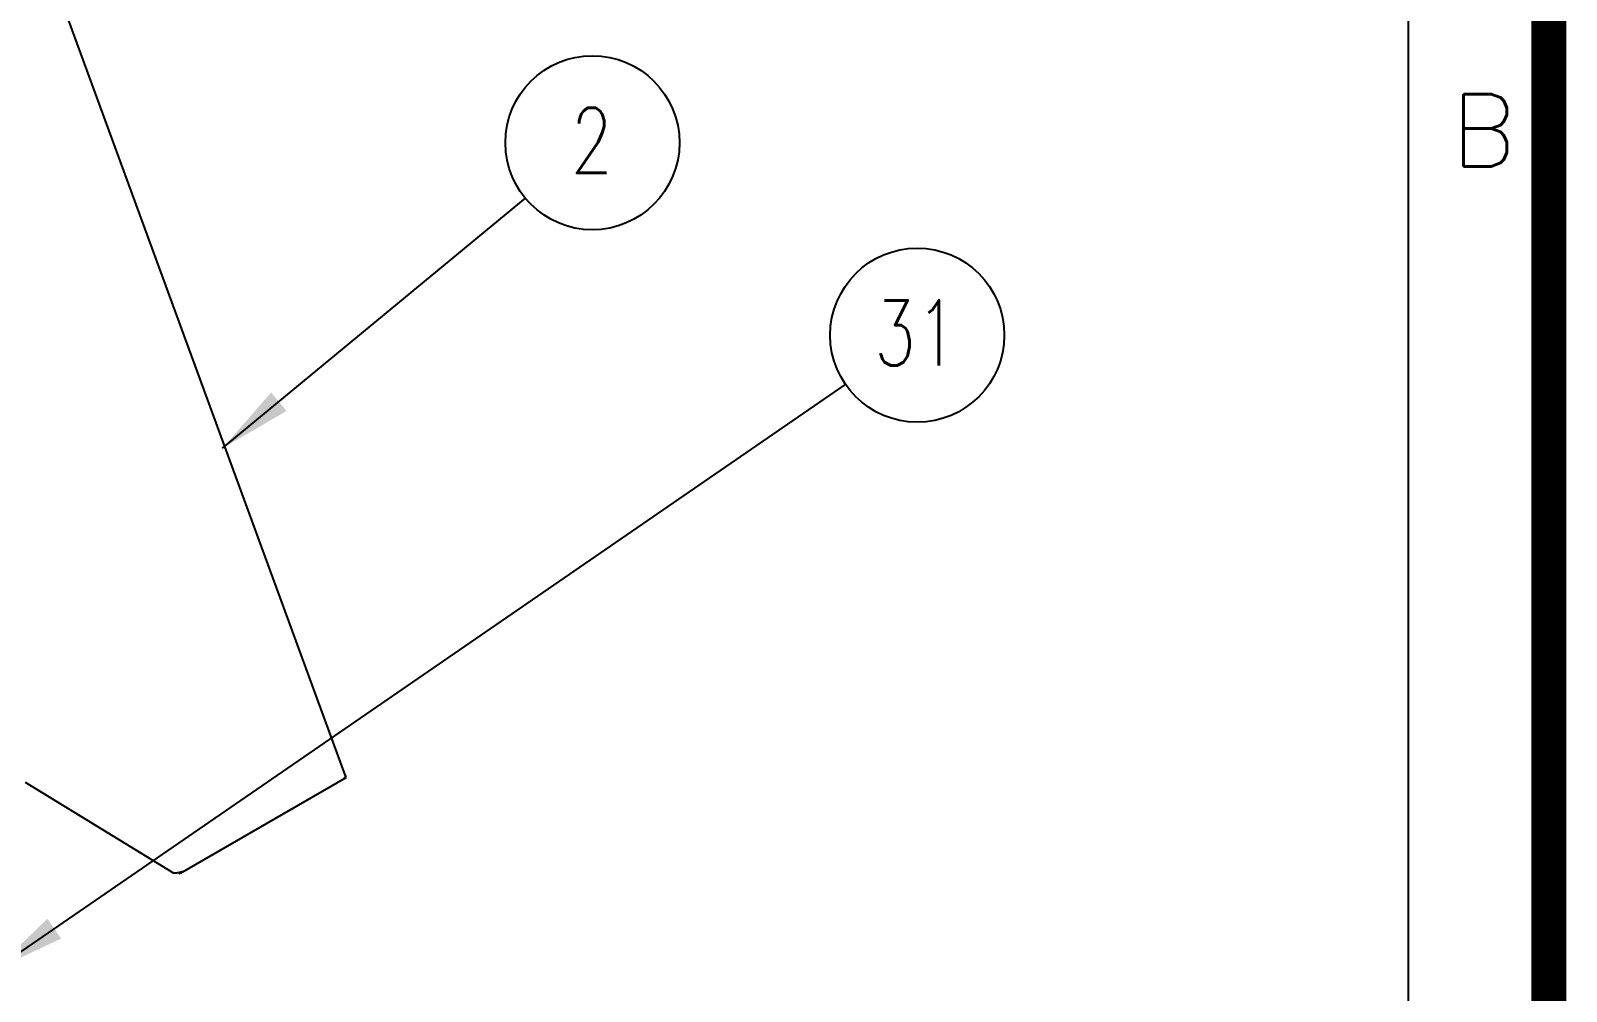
# Model space of a CAD drawing. Header units: millimetres. Extents: x 0 to 55611, y 0 to 32827.
# Drawn here: x 46532 to 49155, y 9435 to 11077 of the extents above; entities that cross this region are included whole.
import ezdxf

# ---------------------------------------------------------------- set-up
doc = ezdxf.new("R2010")
doc.units = ezdxf.units.MM
doc.header["$LTSCALE"] = 10
doc.linetypes.add('SLD-Continua', pattern=[0])
doc.layers.add('CHUTE', color=30, linetype='SLD-Continua')
doc.layers.add('FIMSA-ACOTACIONES', color=7, linetype='SLD-Continua')
doc.styles.add('1', font='romans.shx', dxfattribs={"height": 125})
doc.styles.add('SLDTEXTSTYLE18', font='romans.shx', dxfattribs={"width": 0.75})
doc.styles.get("Standard").update_dxf_attribs({"font": 'romans.shx'})
doc.dimstyles.new('50', dxfattribs={"dimscale": 0, "dimtxt": 125, "dimasz": 125, "dimexe": 125, "dimexo": 125, "dimgap": 50, "dimtad": 1, "dimdec": 0, "dimlfac": 49.861111, "dimzin": 1, "dimtxsty": '1', "dimcen": 2.5, "dimclrd": 1, "dimclre": 1, "dimadec": 0, "dimazin": 0, "dimtfac": 1, "dimtdec": 0, "dimtmove": 0, "dimatfit": 3, "dimfxl": 1, "dimtzin": 1, "dimarcsym": 0})

# ---------------------------------------------------------------- blocks, each defined once
blk = doc.blocks.new('SW_NOTE_0_29')
at = {"layer": 'FIMSA-ACOTACIONES', "color": 0}
blk.add_circle((114.6, 94.7), 148.7, dxfattribs=at)
at = {"layer": 'FIMSA-ACOTACIONES', "color": 0, "insert": (113.5, 154.2), "char_height": 111.1, "attachment_point": 2, "style": 'SLDTEXTSTYLE18'}
blk.add_mtext('2', dxfattribs=at)
blk = doc.blocks.new('SW_NOTE_0_40')
at = {"layer": 'FIMSA-ACOTACIONES', "color": 0}
blk.add_circle((122.5, 84.3), 148.7, dxfattribs=at)
at = {"layer": 'FIMSA-ACOTACIONES', "color": 0, "insert": (120.3, 143.7), "char_height": 111.12, "attachment_point": 2, "style": 'SLDTEXTSTYLE18'}
blk.add_mtext('31', dxfattribs=at)

msp = doc.modelspace()

# ---------------------------------------------------------------- linework, layer by layer
msp.add_line((48885.3, 31841.1), (48885.3, 1241.1))
at = {"const_width": 60}
msp.add_lwpolyline([(431.7, 32081.1), (49125.3, 32081.1), (49125.3, 1001.1), (431.7, 1001.1)], close=True, dxfattribs=at)
at = {"layer": 'CHUTE', "linetype": 'SLD-Continua', "lineweight": 25}
for p, q in [((47070.2, 9803.6), (46286.2, 11943.3)), ((46522.9, 9792.7), (46776.8, 9637.1)), ((46788.4, 9637.3), (47071.3, 9800.6)), ((47071.3, 9800.6), (47067.4, 9799.1)), ((47068.4, 9799.7), (47067.7, 9799.4)), ((47071.3, 9800.6), (47068.4, 9799.7)), ((46788.9, 9639), (46785.6, 9636.4)), ((46788.4, 9637.3), (46785.6, 9636.4)), ((46791.7, 9639.9), (46788.4, 9637.3)), ((46788.9, 9639), (46791.7, 9639.9))]:
    msp.add_line(p, q, dxfattribs=at)
at = {"layer": 'CHUTE', "linetype": 'SLD-Continua', "lineweight": 25, "flags": 128}
for points in [[(47070.2, 9803.6), (47070.3, 9803.4), (47070.2, 9802.7), (47069.9, 9801.9), (47069.2, 9801), (47068.4, 9800), (47067.4, 9799.1)], [(46791.7, 9639.9), (46790.2, 9639.5), (46788.5, 9639), (46786.7, 9638.5), (46784.9, 9638), (46783, 9637.6), (46781.2, 9637.3), (46779.6, 9637.1), (46778, 9637.1), (46776.8, 9637.1)]]:
    msp.add_lwpolyline(points, dxfattribs=at)

# ---------------------------------------------------------------- block references
at = {"layer": 'FIMSA-ACOTACIONES'}
for name, p in [('SW_NOTE_0_29', (47377.2, 10790.5)), ('SW_NOTE_0_40', (47924.1, 10472.2))]:
    msp.add_blockref(name, p, dxfattribs=at)

# ---------------------------------------------------------------- texts
at = {"color": 0, "insert": (48958.3, 10968.5), "char_height": 123.7, "attachment_point": 1}
msp.add_mtext('B', dxfattribs=at)

# ---------------------------------------------------------------- leaders
for points in [[(46859.8, 10363.2), (47377.2, 10790.5)], [(46469.6, 9471.5), (47924.1, 10472.2)]]:
    msp.add_leader(points, dimstyle='50', override={"dimscale": 1, "dimlfac": 1})

doc.saveas('drawing.dxf')
